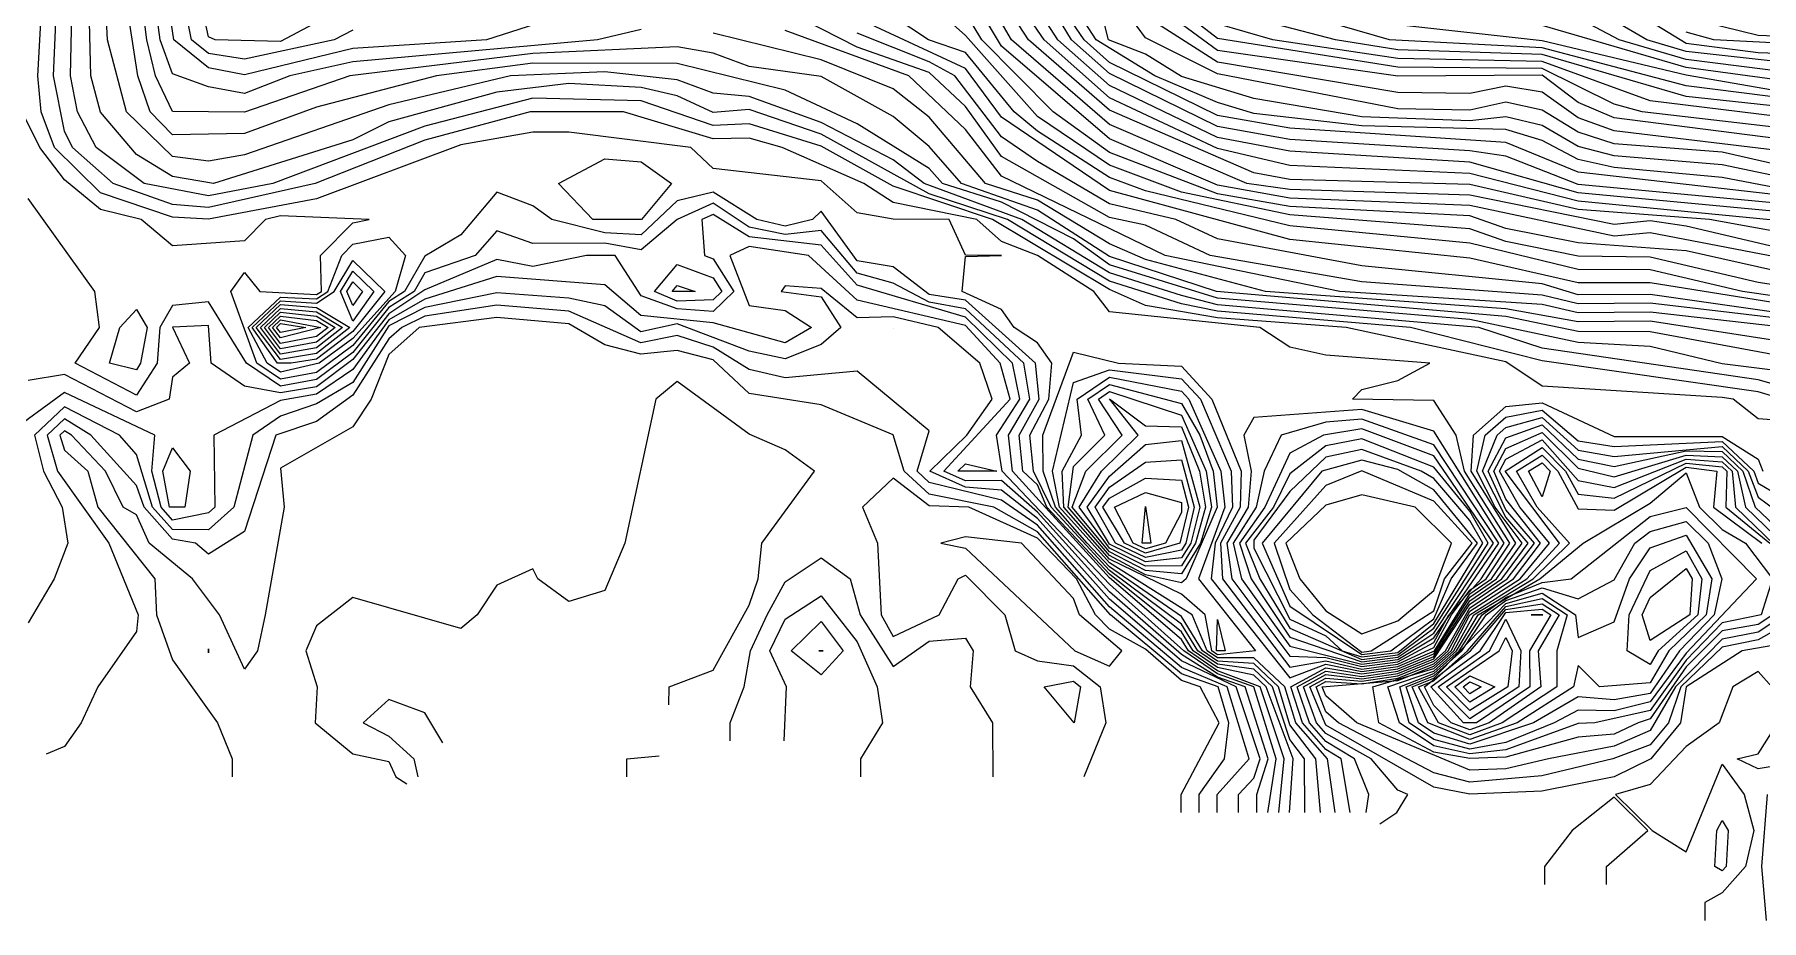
# Model space of a CAD drawing. Extents: x 2324165 to 2328366, y 427900 to 430978.
# Drawn here: x 2324732 to 2325860, y 428347 to 428926 of the extents above; entities that cross this region are included whole.
import ezdxf

# ---------------------------------------------------------------- set-up
doc = ezdxf.new("R2010")
doc.units = 0
doc.layers.add('contours', color=2, linetype='Continuous')

msp = doc.modelspace()

# ---------------------------------------------------------------- linework, layer by layer
at = {"layer": 'contours'}
for points in [[(2325881.6886, 428803.2154), (2325740.4242, 428816.9115), (2325669.7921, 428835.0668), (2325552.0717, 428840.2614), (2325504.9837, 428851.2551), (2325434.3518, 428884.3856), (2325391.6054, 428922.359), (2325340.1768, 428997.1714)], [(2325881.6887, 428809.1624), (2325740.4243, 428822.3708), (2325669.7922, 428842.4435), (2325552.0719, 428849.5388), (2325504.9838, 428858.494), (2325434.3519, 428892.4217), (2325400.5821, 428922.3589), (2325354.9844, 428992.8336)], [(2325881.6887, 428814.4962), (2325740.4243, 428827.8302), (2325693.3364, 428846.2445), (2325669.7923, 428849.8202), (2325552.0719, 428857.3146), (2325504.9839, 428865.6559), (2325434.352, 428900.2843), (2325409.5588, 428922.3588), (2325363.7209, 428997.6833)], [(2325881.6885, 428794.8191), (2325826.1922, 428804.8971), (2325740.4241, 428811.4522), (2325669.7921, 428827.7437), (2325552.0716, 428830.9841), (2325528.5276, 428835.3519), (2325434.3517, 428876.3495), (2325381.4897, 428922.3591), (2325340.1766, 428985.84)], [(2325562.0402, 428417.2926), (2325561.6881, 428452.5296), (2325552.0674, 428465.0247), (2325540.7592, 428499.5126), (2325528.5238, 428510.9797), (2325504.9797, 428514.2303), (2325492.0608, 428523.0046), (2325481.436, 428540.503), (2325434.3482, 428575.5897), (2325396.2288, 428616.9712), (2325384.5812, 428640.4627), (2325382.3098, 428663.9541), (2325394.6307, 428687.4453), (2325396.6171, 428710.9366), (2325387.2617, 428724.4039), (2325372.0854, 428734.4283), (2325363.7179, 428746.1425), (2325338.1345, 428757.9201), (2325340.1742, 428780.7225), (2325363.7466, 428781.4111), (2325340.1742, 428781.5541), (2325329.66, 428804.9029), (2325293.0863, 428805.0609), (2325269.5423, 428809.2655), (2325245.9984, 428830.2764), (2325175.3663, 428838.3112), (2325160.7337, 428851.8876), (2325081.1902, 428862.103), (2325057.6461, 428861.9299), (2325010.5578, 428853.6826), (2324916.381, 428818.4841), (2324845.7486, 428805.226), (2324822.2045, 428806.3503), (2324775.1165, 428822.446), (2324745.1951, 428851.8925), (2324736.3968, 428875.3839), (2324734.1666, 428898.8753), (2324738.1798, 428969.3494)], [(2325572.0788, 428417.2925), (2325569.0945, 428452.5295), (2325552.0675, 428474.6436), (2325544.7789, 428499.5126), (2325528.5238, 428514.7469), (2325504.9798, 428516.3117), (2325495.1254, 428523.0045), (2325481.436, 428545.5502), (2325434.3482, 428578.0274), (2325419.7286, 428593.4795), (2325398.9899, 428616.9711), (2325390.999, 428640.4626), (2325390.7726, 428663.954), (2325410.8058, 428718.1508), (2325440.1104, 428710.9361), (2325481.4379, 428709.041), (2325501.1815, 428687.444), (2325520.3597, 428640.4611), (2325519.7582, 428616.9697), (2325506.8723, 428593.4785), (2325508.0483, 428569.9871), (2325552.0679, 428512.4681), (2325575.612, 428516.4757), (2325599.1561, 428511.0948), (2325622.7002, 428514.3414), (2325646.2444, 428525.2577), (2325657.8166, 428546.494), (2325669.789, 428562.666), (2325680.4671, 428569.9851), (2325695.8934, 428593.4763), (2325666.2387, 428640.4594), (2325660.7102, 428663.9508), (2325646.2463, 428686.7132), (2325592.9978, 428687.443), (2325599.1582, 428693.922), (2325622.7024, 428699.8101), (2325643.6146, 428710.9337), (2325575.6144, 428716.2841), (2325552.0704, 428721.4185), (2325532.4545, 428734.4264), (2325434.3502, 428744.6726), (2325424.0601, 428757.919), (2325387.3093, 428781.4108), (2325363.7184, 428790.5655), (2325347.5594, 428804.9027), (2325293.0865, 428815.938), (2325273.8047, 428828.3949), (2325220.565, 428851.8869), (2325198.9106, 428858.1186), (2325175.3665, 428857.6944), (2325116.9135, 428875.3795), (2325055.7776, 428875.3802), (2324987.0137, 428856.6707), (2324915.4079, 428828.3991), (2324845.7487, 428812.8242), (2324822.2046, 428814.6766), (2324783.5398, 428828.4006), (2324756.8681, 428851.8923), (2324751.5729, 428862.6405), (2324744.4762, 428898.8752), (2324747.4505, 428969.3493)], [(2325952.3193, 428667.7176), (2325858.143, 428674.7535), (2325841.844, 428687.4401), (2325834.5991, 428688.6722), (2325716.8787, 428696.0548), (2325693.3348, 428711.96), (2325589.0353, 428734.4257), (2325504.9824, 428740.6627), (2325457.8943, 428748.7508), (2325434.3503, 428759.2271), (2325357.8649, 428804.9026), (2325293.0866, 428826.8151), (2325245.9987, 428852.9457), (2325198.9107, 428867.551), (2325175.3666, 428866.278), (2325128.2786, 428882.5406), (2325057.6463, 428884.3084), (2324987.0139, 428865.8617), (2324887.6909, 428828.3994), (2324845.7488, 428820.4224), (2324803.7716, 428828.4004), (2324772.2943, 428851.8921), (2324760.2624, 428875.3837), (2324755.6623, 428898.8751), (2324757.136, 428969.3492)], [(2325905.2312, 428678.0768), (2325858.1432, 428692.2813), (2325716.8789, 428712.5243), (2325630.9824, 428734.4253), (2325504.9824, 428744.9308), (2325481.4384, 428749.8466), (2325434.3504, 428764.5944), (2325367.7673, 428804.9024), (2325316.6306, 428821.772), (2325245.9988, 428860.6735), (2325198.9108, 428876.812), (2325175.3667, 428874.8616), (2325151.8227, 428885.8262), (2325128.2787, 428891.2534), (2325081.1905, 428893.8523), (2325034.1023, 428888.2196), (2324963.4698, 428868.7754), (2324939.9256, 428856.9408), (2324848.9624, 428828.3999), (2324822.2048, 428833), (2324798.6609, 428847.3847), (2324775.1171, 428874.9941), (2324768.7844, 428898.8749), (2324767.1538, 428969.3491)], [(2325905.2313, 428686.7895), (2325858.1433, 428700.0665), (2325716.879, 428720.8882), (2325675.5994, 428734.4247), (2325504.9825, 428749.1989), (2325481.4385, 428755.276), (2325434.3505, 428769.9618), (2325377.1398, 428804.9023), (2325313.2069, 428828.3945), (2325293.0868, 428843.8171), (2325245.9989, 428868.4012), (2325198.9109, 428885.237), (2325175.3668, 428887.5636), (2325151.8228, 428896.2309), (2325104.7347, 428901.527), (2325042.9248, 428898.8717), (2324963.4699, 428879.914), (2324869.2932, 428847.2417), (2324845.749, 428842.9461), (2324822.205, 428846.0761), (2324792.1088, 428875.3833), (2324779.8276, 428922.3662), (2324777.4248, 428969.3489)], [(2325881.6874, 428704.6309), (2325834.5993, 428710.6628), (2325787.5113, 428721.8269), (2325740.4231, 428724.6003), (2325669.791, 428739.5458), (2325504.9825, 428753.467), (2325434.3505, 428775.3291), (2325410.8066, 428792.3005), (2325363.7187, 428816.1908), (2325325.1997, 428828.3943), (2325316.6308, 428838.1894), (2325269.543, 428867.367), (2325222.455, 428889.3779), (2325151.823, 428906.9275), (2325057.6466, 428907.0324), (2324994.7786, 428898.8723), (2324916.3817, 428878.2961), (2324869.2933, 428861.2234), (2324822.2051, 428860.3152), (2324807.7069, 428875.3831), (2324799.581, 428898.8746), (2324788.6786, 428969.3488)], [(2325881.6875, 428714.0888), (2325787.5114, 428731.4147), (2325740.4232, 428731.7156), (2325693.3351, 428741.6045), (2325504.3338, 428757.9181), (2325434.3506, 428780.6964), (2325387.2628, 428810.9819), (2325337.7204, 428828.3942), (2325316.631, 428852.7049), (2325293.0871, 428872.3325), (2325245.9992, 428898.3945), (2325198.9111, 428904.8925), (2325175.3671, 428913.7363), (2325151.8231, 428917.7233), (2325057.6467, 428913.3774), (2324938.1557, 428898.8729), (2324869.2935, 428875.0429), (2324822.2053, 428875.5503), (2324811.2188, 428898.8744), (2324805.4629, 428922.3659), (2324799.5994, 428969.3487)], [(2325128.2791, 428929.0713), (2325099.9498, 428922.3624), (2324939.9262, 428907.9488), (2324898.8248, 428898.8734), (2324869.2936, 428887.3665), (2324845.7496, 428891.6166), (2324822.2056, 428900.2168), (2324814.1707, 428922.3658), (2324807.903, 428969.3486)], [(2325081.1911, 428939.6139), (2325027.3117, 428922.3633), (2324939.9263, 428916.6969), (2324869.2938, 428899.5245), (2324845.7498, 428904.0102), (2324823.1034, 428922.3657), (2324816.2065, 428969.3485)], [(2324939.9264, 428928.6584), (2324927.8309, 428922.3644), (2324869.2939, 428909.7916), (2324845.7499, 428913.4263), (2324834.7209, 428922.3655), (2324825.1965, 428969.3484)], [(2324939.9266, 428946.3076), (2324892.8381, 428921.1599), (2324850.0822, 428922.3653), (2324845.75, 428924.3181), (2324835.974, 428969.3483)], [(2325975.8645, 428761.89), (2325811.0563, 428800.6177), (2325787.5122, 428804.1568), (2325763.9681, 428801.575), (2325669.792, 428820.9325), (2325552.0716, 428824.4247), (2325524.0081, 428828.392), (2325434.3516, 428867.0664), (2325370.3073, 428922.3593), (2325340.1765, 428973.9198)], [(2325975.865, 428811.0321), (2325834.6008, 428840.5888), (2325763.9686, 428846.4387), (2325740.4246, 428852.5507), (2325716.8807, 428866.415), (2325693.3367, 428871.96), (2325669.7925, 428869.4901), (2325599.1603, 428872.081), (2325528.5282, 428883.892), (2325481.4401, 428898.2814), (2325457.8962, 428913.0639), (2325433.6875, 428922.3585), (2325421.6838, 428969.3414)], [(2325881.6883, 428778.0442), (2325787.5121, 428796.2626), (2325763.968, 428794.0904), (2325669.7919, 428814.1212), (2325552.0715, 428818.9193), (2325504.9834, 428827.2839), (2325434.3515, 428857.6114), (2325363.7199, 428918.2971), (2325340.1763, 428957.528)], [(2326022.9524, 428738.4651), (2325858.144, 428763.8577), (2325787.512, 428780.4118), (2325740.4238, 428781.048), (2325693.3357, 428790.4722), (2325669.7917, 428798.8231), (2325552.0714, 428807.9085), (2325481.4393, 428822.8485), (2325434.3513, 428840.4972), (2325387.2635, 428872.1886), (2325340.1759, 428925.2484), (2325316.6321, 428946.3863)], [(2325881.6895, 428883.2892), (2325811.0574, 428892.3224), (2325716.8813, 428917.2178), (2325617.2113, 428922.3564), (2325504.9849, 428955.0521)], [(2325881.6898, 428906.8174), (2325811.0576, 428914.7057), (2325785.3634, 428922.3544), (2325740.4257, 428948.6335)], [(2325952.3221, 428910.6618), (2325858.1458, 428913.8246), (2325811.0577, 428919.8759), (2325763.9698, 428948.8356)], [(2325881.6878, 428739.2426), (2325787.5116, 428750.1408), (2325740.4234, 428749.88), (2325716.8794, 428755.5488), (2325599.159, 428764.2409), (2325500.0137, 428781.4095), (2325457.8949, 428801.1709), (2325434.3509, 428806.3206), (2325363.7191, 428846.137), (2325340.1754, 428878.8631), (2325316.6315, 428900.9972), (2325269.5436, 428917.5604), (2325222.4556, 428941.5316)], [(2325969.6487, 428734.4213), (2325787.5118, 428763.5688), (2325740.4236, 428763.5115), (2325669.7915, 428779.6214), (2325552.0712, 428791.8827), (2325434.3511, 428823.8528), (2325363.7194, 428871.8372), (2325340.1757, 428903.5857), (2325269.5438, 428936.5038)], [(2326010.8791, 428734.4208), (2325847.9639, 428757.9141), (2325787.5119, 428771.9903), (2325740.4237, 428772.2798), (2325669.7916, 428789.418), (2325552.0713, 428800.8382), (2325457.8952, 428823.7163), (2325434.3512, 428832.3301), (2325387.2634, 428862.7358), (2325371.9892, 428875.3765), (2325340.1758, 428913.9871), (2325316.0718, 428922.3599), (2325293.0879, 428937.5473)], [(2325929.5817, 428757.9131), (2325811.0561, 428784.4969), (2325740.4239, 428789.5741), (2325693.3358, 428798.9697), (2325669.7918, 428807.31), (2325552.0714, 428813.4139), (2325504.9833, 428821.7109), (2325434.3514, 428848.6642), (2325397.5069, 428875.3762), (2325350.9728, 428922.3595), (2325340.1761, 428940.058)], [(2325881.6888, 428819.83), (2325740.4244, 428835.8491), (2325693.3365, 428855.3285), (2325552.072, 428864.5827), (2325504.9839, 428872.8178), (2325434.3521, 428907.444), (2325417.6926, 428922.3587), (2325401.647, 428945.8503)], [(2325975.865, 428805.3554), (2325834.6007, 428832.3262), (2325763.9685, 428838.8147), (2325740.4245, 428844.1603), (2325716.8806, 428856.5812), (2325693.3366, 428863.6443), (2325599.1602, 428866.1684), (2325528.528, 428874.2613), (2325504.984, 428881.4898), (2325463.9742, 428898.8668), (2325425.6901, 428922.3586), (2325410.4881, 428945.8502)], [(2325975.8651, 428816.7088), (2325834.6009, 428848.8514), (2325763.9687, 428854.3109), (2325740.4247, 428861.9774), (2325716.8808, 428876.4092), (2325693.3368, 428881.5309), (2325669.7926, 428876.3724), (2325622.7044, 428877.3142), (2325504.9843, 428900.1816), (2325457.8964, 428923.7387), (2325441.4402, 428945.8498)], [(2325881.6891, 428848.6818), (2325763.9688, 428862.8018), (2325740.4248, 428871.4041), (2325716.8809, 428888.0448), (2325693.3369, 428891.9754), (2325669.7927, 428887.3461), (2325622.7046, 428887.9511), (2325504.9844, 428907.7879), (2325457.8965, 428937.8693)], [(2325881.6892, 428856.4137), (2325763.9689, 428871.2927), (2325740.425, 428881.3438), (2325716.8811, 428899.1803), (2325622.7047, 428898.588), (2325504.9844, 428915.3942), (2325463.2453, 428945.8495)], [(2325881.6893, 428863.6973), (2325782.2058, 428875.3717), (2325763.969, 428880.352), (2325716.8811, 428903.6896), (2325622.7048, 428904.3816), (2325504.9845, 428923.1738), (2325475.5341, 428945.8494)], [(2325881.6895, 428877.6222), (2325811.0573, 428885.3324), (2325716.8812, 428912.7084), (2325622.7049, 428915.7098), (2325581.9986, 428922.3568), (2325504.9848, 428942.4863)], [(2325881.6897, 428900.4634), (2325811.0576, 428909.5356), (2325767.3046, 428922.3546), (2325740.4256, 428936.4126)], [(2325952.3222, 428921.4735), (2325858.1459, 428925.2366), (2325811.0579, 428936.7643)], [(2325881.6877, 428723.8965), (2325787.5115, 428738.4385), (2325740.4233, 428738.0786), (2325693.3352, 428746.4557), (2325536.2215, 428757.9177), (2325457.8947, 428778.8064), (2325434.3507, 428788.9393), (2325387.2628, 428817.5908), (2325353.3839, 428828.394), (2325316.6312, 428871.7434), (2325293.0873, 428890.3897), (2325245.9994, 428909.3172), (2325175.3673, 428926.7883)], [(2325881.6878, 428733.7042), (2325787.5115, 428744.2896), (2325740.4233, 428743.9793), (2325716.8793, 428749.3019), (2325584.7265, 428757.9172), (2325470.7326, 428781.4099), (2325363.7189, 428833.1948), (2325340.1752, 428863.8415), (2325303.1592, 428898.8687), (2325222.4555, 428928.5046)], [(2325938.3496, 428734.4217), (2325787.5117, 428755.992), (2325740.4235, 428755.7807), (2325716.8795, 428762.9335), (2325599.1592, 428774.6654), (2325504.983, 428792.2927), (2325477.7468, 428804.9012), (2325434.351, 428815.0867), (2325387.2631, 428842.8581), (2325363.7192, 428859.0134), (2325333.2154, 428898.8683), (2325316.6316, 428908.0452), (2325269.5437, 428926.6472)], [(2325881.6894, 428870.9809), (2325787.5131, 428882.3975), (2325716.8812, 428908.199), (2325622.7048, 428910.0457), (2325541.0474, 428922.3573), (2325504.9846, 428932.8301)], [(2325928.7777, 428878.7046), (2325811.0574, 428899.1953), (2325716.8813, 428921.7272), (2325622.7051, 428932.0931)], [(2325881.6897, 428894.6233), (2325811.0575, 428904.3655), (2325716.8815, 428931.7938)], [(2325952.3222, 428916.0676), (2325829.0369, 428922.3539), (2325811.0578, 428927.2881)], [(2325552.0206, 428417.2927), (2325554.2818, 428452.5297), (2325536.7395, 428499.5127), (2325528.5238, 428507.2125), (2325504.9797, 428512.1489), (2325488.9961, 428523.0046), (2325481.4359, 428535.4559), (2325434.3482, 428573.1521), (2325393.4678, 428616.9712), (2325387.2607, 428631.4676), (2325377.7973, 428640.4627), (2325375.3439, 428663.9541), (2325388.4924, 428687.4454), (2325386.0104, 428710.9368), (2325340.1739, 428752.1002), (2325316.6298, 428755.9255), (2325293.086, 428773.987), (2325269.5419, 428777.8787), (2325245.9982, 428810.282), (2325240.4053, 428804.9039), (2325222.454, 428800.5658), (2325203.9252, 428804.9044), (2325175.3661, 428822.8117), (2325151.8219, 428817.1428), (2325128.2776, 428794.8952), (2325104.7335, 428796.1186), (2325070.1288, 428804.9059), (2325057.6455, 428813.9633), (2325034.1015, 428822.8146), (2325010.5571, 428794.9134), (2324987.0129, 428780.9282), (2324973.8531, 428757.9243), (2324963.4684, 428751.3273), (2324939.924, 428722.5136), (2324916.3797, 428704.9617), (2324892.8356, 428700.5687), (2324877.3064, 428710.9427), (2324860.3499, 428757.9256), (2324869.2923, 428770.2439), (2324879.2339, 428757.9254), (2324916.3803, 428755.8524), (2324919.4512, 428757.9249), (2324919.0066, 428781.4163), (2324939.9249, 428802.6842), (2324950.6456, 428804.9073), (2324892.8368, 428807.4145), (2324882.8793, 428804.9081), (2324869.2925, 428791.0179), (2324822.2043, 428787.7446), (2324801.8073, 428804.9091), (2324775.1164, 428811.4809), (2324751.5725, 428830.7933), (2324735.4839, 428851.8926), (2324724.0682, 428875.3841)], [(2325128.6175, 428804.9052), (2325096.7331, 428804.9056), (2325074.3435, 428828.3972), (2325104.7341, 428844.6052), (2325128.2781, 428842.507), (2325148.1465, 428828.3964), (2325128.6175, 428804.9052)], [(2325544.8997, 428417.2928), (2325548.416, 428452.5298), (2325532.7197, 428499.5127), (2325504.9797, 428510.0676), (2325485.9315, 428523.0046), (2325481.4358, 428530.4087), (2325434.3481, 428570.7144), (2325371.0135, 428640.4628), (2325368.378, 428663.9542), (2325382.1852, 428687.4454), (2325378.4457, 428710.9368), (2325340.1738, 428746.596), (2325316.6298, 428750.8821), (2325293.0858, 428763.2292), (2325269.5418, 428769.9349), (2325245.9981, 428797.7328), (2325222.4539, 428795.1324), (2325198.9099, 428799.9669), (2325175.366, 428815.5), (2325151.9129, 428804.905), (2325128.2775, 428785.1692), (2325104.7334, 428789.5606), (2325057.6452, 428789.1717), (2325034.1012, 428797.5334), (2325019.9456, 428781.4151), (2324987.0127, 428769.9868), (2324980.1121, 428757.9242), (2324963.4684, 428747.3511), (2324939.9239, 428717.923), (2324916.3796, 428700.2658), (2324892.8355, 428696.0718), (2324870.5746, 428710.9428), (2324845.748, 428751.2061), (2324822.2038, 428748.685), (2324813.8482, 428734.4348), (2324812.0955, 428710.9435), (2324798.6591, 428690.0829), (2324758.5416, 428710.9441), (2324774.613, 428734.4353), (2324771.5305, 428757.9267), (2324728.0283, 428818.6239)], [(2325537.7788, 428417.2929), (2325543.2073, 428452.5298), (2325528.7, 428499.5128), (2325504.9797, 428507.9862), (2325482.8669, 428523.0047), (2325434.3481, 428566.5561), (2325364.2296, 428640.4629), (2325360.5094, 428663.9543), (2325375.8357, 428687.4455), (2325370.8809, 428710.9369), (2325340.1738, 428741.0917), (2325269.5417, 428761.9912), (2325245.9979, 428788.187), (2325198.9098, 428793.6682), (2325175.3659, 428808.1883), (2325168.0975, 428804.9048), (2325169.6815, 428781.4134), (2325175.3656, 428779.1378), (2325188.863, 428757.9218), (2325175.3652, 428744.899), (2325151.8211, 428746.6411), (2325128.2771, 428754.9822), (2325111.3942, 428781.4141), (2325092.7673, 428781.4143), (2325057.6451, 428774.1055), (2325034.101, 428778.7453), (2324987.0126, 428759.0455), (2324963.4683, 428743.3749), (2324939.9239, 428713.3323), (2324916.3796, 428695.5699), (2324892.8354, 428691.5748), (2324869.2914, 428696.0814), (2324847.4445, 428710.9431), (2324845.7478, 428735.5934), (2324822.2037, 428734.6361), (2324833.3789, 428710.9432), (2324822.2033, 428701.8255), (2324819.9395, 428687.452), (2324798.6589, 428679.1752), (2324751.571, 428703.6403), (2324728.0269, 428699.6611)], [(2324918.0773, 428710.9422), (2324892.8356, 428705.0657), (2324884.0382, 428710.9426), (2324871.6316, 428734.4341), (2324892.8362, 428754.2524), (2324916.3803, 428753.0262), (2324923.6389, 428757.9249), (2324932.7346, 428781.4162), (2324939.9248, 428788.7265), (2324963.4689, 428793.3617), (2324974.4667, 428781.4157), (2324967.5942, 428757.9244), (2324939.924, 428727.1042), (2324918.0773, 428710.9422)], [(2325530.658, 428417.2929), (2325530.6581, 428429.0386), (2325537.9987, 428452.5299), (2325522.9337, 428499.5128), (2325504.9797, 428505.9048), (2325481.4357, 428520.7316), (2325434.348, 428561.6674), (2325387.2605, 428613.7442), (2325363.7166, 428634.4555), (2325340.1725, 428634.127), (2325326.1174, 428640.4633), (2325369.4862, 428687.4456), (2325363.0049, 428710.937), (2325340.1737, 428735.5874), (2325269.5416, 428752.2729), (2325237.6149, 428781.4126), (2325198.9098, 428787.3694), (2325186.2587, 428781.4132), (2325198.9093, 428748.7462), (2325222.4534, 428745.4623), (2325239.7123, 428734.4298), (2325222.4531, 428724.3338), (2325175.3651, 428737.3796), (2325128.277, 428742.2139), (2325104.7331, 428762.2945), (2325034.1009, 428767.7066), (2324987.0125, 428752.927), (2324963.4683, 428739.3987), (2324939.9238, 428706.913), (2324916.3795, 428690.874), (2324892.8354, 428686.6031), (2324849.3119, 428663.9603), (2324849.8035, 428616.9775), (2324845.7464, 428613.3168), (2324822.2022, 428608.5321), (2324814.7417, 428616.978), (2324808.6889, 428640.4694), (2324810.7095, 428663.9607), (2324751.5709, 428691.7581), (2324713.53, 428663.9619)], [(2324899.8276, 428710.9424), (2324890.77, 428710.9425), (2324874.2918, 428734.4341), (2324892.8362, 428751.7661), (2324916.3802, 428750.2), (2324927.8266, 428757.9249), (2324939.9246, 428778.0915), (2324960.9838, 428757.9245), (2324939.9241, 428731.6949), (2324916.3798, 428713.6488), (2324899.8276, 428710.9424)], [(2324953.694, 428757.9245), (2324939.9242, 428738.568), (2324932.0143, 428757.9248), (2324939.9246, 428771.1107), (2324953.694, 428757.9245)], [(2325181.0694, 428757.9219), (2325175.3653, 428752.4185), (2325151.8212, 428751.6088), (2325137.1579, 428757.9224), (2325151.8214, 428775.617), (2325175.3654, 428766.8878), (2325181.0694, 428757.9219)], [(2325518.6604, 428417.2931), (2325518.6606, 428429.0388), (2325528.523, 428439.864), (2325532.79, 428452.53), (2325517.0872, 428499.5129), (2325481.4357, 428516.467), (2325434.348, 428556.7786), (2325387.2604, 428609.4519), (2325363.7165, 428627.9567), (2325340.1725, 428629.9874), (2325316.9347, 428640.4635), (2325341.1207, 428663.9545), (2325357.6226, 428687.4457), (2325349.5728, 428710.9372), (2325322.5016, 428734.4289), (2325293.0856, 428741.223), (2325269.5415, 428740.6898), (2325245.9976, 428759.8354), (2325222.4535, 428761.6444), (2325219.8223, 428757.9214), (2325245.9976, 428754.3976), (2325258.8409, 428734.4296), (2325245.9972, 428723.1702), (2325222.453, 428713.868), (2325198.909, 428718.9132), (2325151.821, 428736.7058), (2325128.2768, 428731.5736), (2325104.7329, 428748.5578), (2325081.1889, 428753.4354), (2325034.1008, 428757.0092), (2324987.0125, 428747.3592), (2324963.4682, 428735.4225), (2324939.9237, 428698.507), (2324916.3795, 428684.3535), (2324892.8353, 428676.3861), (2324874.7976, 428663.96), (2324862.1846, 428616.9774), (2324845.7462, 428602.1451), (2324822.2021, 428602.2753), (2324809.2148, 428616.978), (2324798.6586, 428651.3635), (2324787.5141, 428663.961), (2324751.5708, 428682.4647), (2324732.1108, 428663.9617), (2324737.9823, 428640.4702), (2324750.1102, 428616.9787), (2324753.8321, 428593.4873), (2324744.9414, 428569.996), (2324728.0251, 428541.4204)], [(2324946.4043, 428757.9246), (2324939.9243, 428748.8156), (2324936.202, 428757.9248), (2324939.9245, 428764.1299), (2324946.4043, 428757.9246)], [(2325163.6544, 428757.9221), (2325148.6957, 428757.9223), (2325151.8213, 428761.694), (2325163.6544, 428757.9221)], [(2325504.6442, 428417.2932), (2325504.6443, 428429.0389), (2325525.5998, 428452.5301), (2325511.2408, 428499.513), (2325481.4356, 428512.2025), (2325434.3479, 428551.8898), (2325387.2604, 428605.1596), (2325363.7165, 428621.458), (2325316.6284, 428633.0719), (2325308.6017, 428640.4635), (2325316.6288, 428666.7479), (2325269.5411, 428705.906), (2325222.4528, 428701.5127), (2325198.9088, 428706.9532), (2325175.3649, 428721.3969), (2325151.8209, 428729.0944), (2325128.2767, 428724.2553), (2325081.1888, 428745.1137), (2325034.1007, 428748.9711), (2324987.0124, 428741.7914), (2324972.0004, 428734.433), (2324963.4681, 428726.8403), (2324939.9236, 428690.101), (2324916.3793, 428672.9261), (2324889.6282, 428663.9598), (2324869.2903, 428600.9616), (2324845.746, 428586.1507), (2324837.3352, 428593.4863), (2324822.2021, 428596.0185), (2324803.6879, 428616.9781), (2324798.6584, 428631.0542), (2324768.8357, 428663.9612), (2324751.5707, 428674.6424), (2324740.3375, 428663.9616), (2324747.0549, 428640.4701), (2324780.7178, 428593.487), (2324799.8101, 428546.504), (2324798.6573, 428535.7705), (2324773.4367, 428499.5216), (2324762.4992, 428476.0303), (2324751.5682, 428460.5208), (2324739.7961, 428455.404)], [(2324801.3788, 428710.9436), (2324798.6593, 428706.7214), (2324780.9625, 428710.9438), (2324787.8339, 428734.4351), (2324798.6597, 428746.0858), (2324805.6108, 428734.4349), (2324801.3788, 428710.9436)], [(2324938.0174, 428734.4334), (2324916.3798, 428717.3746), (2324892.8357, 428713.3859), (2324876.9519, 428734.4341), (2324892.8361, 428749.2798), (2324916.3802, 428747.3737), (2324938.0174, 428734.4334)], [(2324933.2916, 428734.4334), (2324916.3799, 428721.1004), (2324892.8357, 428716.9109), (2324879.6121, 428734.434), (2324892.8361, 428746.7935), (2324916.3802, 428744.5475), (2324933.2916, 428734.4334)], [(2324928.5658, 428734.4335), (2324916.3799, 428724.8263), (2324892.8358, 428720.4359), (2324882.2722, 428734.434), (2324892.8361, 428744.3072), (2324916.3801, 428741.7213), (2324928.5658, 428734.4335)], [(2325492.9925, 428417.2934), (2325492.9926, 428429.0391), (2325509.4319, 428452.5302), (2325512.2726, 428476.0216), (2325505.3943, 428499.513), (2325481.4356, 428507.9379), (2325434.9261, 428546.4966), (2325387.2603, 428600.8672), (2325358.7018, 428616.9716), (2325316.6283, 428625.4253), (2325300.298, 428640.4636), (2325293.0847, 428664.1018), (2325245.9967, 428683.8784), (2325198.9086, 428691.2811), (2325175.3648, 428713.2905), (2325151.8208, 428719.2495), (2325128.2767, 428716.937), (2325104.7326, 428723.0689), (2325081.1887, 428736.792), (2325034.1006, 428740.933), (2324983.3589, 428734.4328), (2324963.468, 428716.7324), (2324951.9018, 428687.4505), (2324939.9234, 428669.4842), (2324892.8349, 428642.4728), (2324895.0657, 428616.977), (2324882.8548, 428546.503), (2324877.6635, 428523.0117), (2324869.2892, 428511.0945), (2324852.8953, 428546.5034), (2324835.2145, 428569.995), (2324806.9099, 428593.4867), (2324798.6582, 428611.8383), (2324789.9115, 428616.9782), (2324778.4984, 428640.4697), (2324756.1913, 428663.9614), (2324751.5706, 428666.82), (2324748.5642, 428663.9615), (2324751.5705, 428654.0683), (2324766.8826, 428640.4699), (2324773.3843, 428616.9784), (2324810.7659, 428569.9953), (2324811.7983, 428546.5039), (2324822.2011, 428517.0897), (2324851.6259, 428476.0293), (2324861.2837, 428452.5378), (2324861.2836, 428440.7921)], [(2324923.84, 428734.4335), (2324916.38, 428728.5521), (2324892.8358, 428723.9609), (2324884.9324, 428734.434), (2324892.836, 428741.8209), (2324916.3801, 428738.895), (2324923.84, 428734.4335)], [(2324919.1143, 428734.4336), (2324892.8359, 428727.4858), (2324887.5926, 428734.434), (2324892.836, 428739.3346), (2324919.1143, 428734.4336)], [(2324909.2547, 428734.4337), (2324892.8359, 428731.0108), (2324890.2527, 428734.4339), (2324892.836, 428736.8483), (2324909.2547, 428734.4337)], [(2325293.0855, 428733.5832), (2325293.0855, 428733.5832)], [(2325146.4859, 428487.7715), (2325146.6284, 428499.5172), (2325175.3624, 428510.5061), (2325198.907, 428552.8091), (2325204.7921, 428569.9907), (2325207.1611, 428593.482), (2325241.5259, 428640.4643), (2325222.4523, 428654.4795), (2325198.9083, 428664.5877), (2325151.8205, 428698.9969), (2325137.9974, 428687.4483), (2325117.6234, 428593.483), (2325104.7308, 428562.5693), (2325081.1866, 428555.1815), (2325060.947, 428569.9923), (2325057.6427, 428576.6079), (2325034.0985, 428565.8942), (2325021.2473, 428546.5014), (2325010.5541, 428537.6377), (2324939.9221, 428557.8469), (2324916.3778, 428539.3825), (2324909.2269, 428523.0114), (2324916.7674, 428499.5199), (2324915.3197, 428476.0286), (2324939.9209, 428455.7866), (2324963.4649, 428450.7361), (2324968.1747, 428440.7909), (2324975.2368, 428436.0057)], [(2325581.8513, 428417.2923), (2325576.6797, 428452.5295), (2325555.9697, 428476.0211), (2325548.7987, 428499.5125), (2325528.5239, 428518.5141), (2325504.9798, 428518.3931), (2325498.1901, 428523.0045), (2325488.3145, 428546.496), (2325434.3482, 428580.465), (2325401.7509, 428616.9711), (2325397.1777, 428640.4625), (2325410.8055, 428698.3399), (2325434.3497, 428706.6618), (2325481.4378, 428700.8779), (2325493.7187, 428687.4441), (2325513.7465, 428640.4611), (2325514.6649, 428616.9698), (2325503.2696, 428593.4785), (2325500.7823, 428569.9872), (2325552.0678, 428505.3232), (2325575.612, 428514.2291), (2325599.1561, 428509.5016), (2325622.7002, 428512.8067), (2325646.7412, 428523.0027), (2325669.7889, 428560.3642), (2325683.8251, 428569.9851), (2325699.8894, 428593.4762), (2325670.6197, 428640.4593), (2325672.0529, 428663.9507), (2325693.3344, 428682.6138), (2325716.8786, 428685.1688), (2325763.9665, 428663.0403), (2325834.5988, 428663.2046), (2325858.1427, 428648.2894), (2325861.2311, 428640.4571)], [(2325529.756, 428523.0041), (2325504.9798, 428520.4744), (2325501.2547, 428523.0044), (2325496.7793, 428546.4959), (2325481.4362, 428559.9603), (2325434.3483, 428582.9027), (2325404.512, 428616.9711), (2325403.3564, 428640.4624), (2325416.1407, 428663.9537), (2325413.3167, 428687.4451), (2325434.3497, 428701.9247), (2325481.4377, 428692.7147), (2325486.2559, 428687.4442), (2325507.1333, 428640.4612), (2325509.5716, 428616.9698), (2325492.5495, 428569.9873), (2325529.756, 428523.0041)], [(2325484.3168, 428569.9874), (2325481.4363, 428567.3885), (2325457.8922, 428572.6043), (2325434.3483, 428585.3403), (2325407.273, 428616.971), (2325410.8049, 428643.5657), (2325431.3815, 428663.9535), (2325420.1977, 428687.445), (2325434.3496, 428697.1875), (2325481.4377, 428684.7321), (2325493.2937, 428663.9528), (2325501.9713, 428640.4613), (2325504.6121, 428616.9699), (2325484.3168, 428569.9874)], [(2325493.7462, 428593.4786), (2325481.4363, 428573.3604), (2325457.8923, 428575.4376), (2325434.3483, 428587.7779), (2325410.034, 428616.971), (2325418.8744, 428640.4623), (2325442.6986, 428663.9534), (2325427.0786, 428687.4449), (2325434.3496, 428692.4504), (2325481.4376, 428677.0785), (2325497.5094, 428640.4613), (2325500.874, 428616.9699), (2325493.7462, 428593.4786)], [(2325490.5718, 428593.4787), (2325481.4364, 428578.5486), (2325457.8923, 428578.2708), (2325434.3484, 428590.2156), (2325414.5351, 428616.9709), (2325429.0313, 428640.4621), (2325453.0669, 428663.9532), (2325434.3495, 428687.7133), (2325457.8934, 428670.097), (2325481.4375, 428669.4249), (2325493.0475, 428640.4614), (2325497.1359, 428616.97), (2325490.5718, 428593.4787)], [(2325622.7002, 428515.8761), (2325646.2445, 428528.3848), (2325656.1126, 428546.494), (2325677.1091, 428569.9851), (2325692.0918, 428593.4763), (2325646.2461, 428666.5419), (2325599.1581, 428680.7056), (2325528.5257, 428675.5079), (2325522.0865, 428663.9524), (2325526.9729, 428640.461), (2325524.8515, 428616.9697), (2325510.9757, 428593.4784), (2325514.3083, 428569.987), (2325552.068, 428519.613), (2325575.6121, 428518.7223), (2325599.1561, 428512.688), (2325622.7002, 428515.8761)], [(2325591.4793, 428417.2922), (2325585.5751, 428452.5294), (2325575.6114, 428458.4654), (2325560.5241, 428476.021), (2325552.834, 428499.5125), (2325575.612, 428511.9825), (2325599.156, 428507.9084), (2325622.7002, 428511.272), (2325646.2444, 428520.9686), (2325669.7889, 428558.0625), (2325687.1831, 428569.985), (2325703.8853, 428593.4762), (2325686.2633, 428616.9678), (2325674.3223, 428640.4593), (2325679.8123, 428663.9506), (2325693.3344, 428675.8089), (2325716.8785, 428680.3206), (2325740.4224, 428660.196), (2325763.9664, 428656.5487), (2325834.5987, 428659.875), (2325855.1816, 428640.4572), (2325858.1425, 428632.663), (2325884.6315, 428616.9654)], [(2325602.0784, 428417.2921), (2325603.8577, 428429.0378), (2325594.4705, 428452.5292), (2325575.6114, 428463.7648), (2325565.0785, 428476.021), (2325556.9376, 428499.5124), (2325575.612, 428509.7359), (2325599.156, 428506.3153), (2325622.7002, 428509.7374), (2325646.2444, 428519.3781), (2325669.7889, 428555.7607), (2325690.5411, 428569.985), (2325707.8813, 428593.4761), (2325693.3336, 428610.4767), (2325678.0249, 428640.4592), (2325687.5717, 428663.9505), (2325693.3343, 428669.0041), (2325716.8785, 428675.4724), (2325740.4223, 428654.2462), (2325763.9663, 428650.0571), (2325834.5987, 428656.5454), (2325851.6522, 428640.4572), (2325858.1424, 428623.3723), (2325881.6863, 428605.9377)], [(2325622.7002, 428517.4108), (2325646.2445, 428531.5119), (2325688.6365, 428593.4764), (2325646.246, 428657.6311), (2325599.158, 428674.3784), (2325575.6139, 428672.5791), (2325546.4569, 428663.9521), (2325535.4362, 428640.4609), (2325530.0966, 428616.9696), (2325515.0791, 428593.4784), (2325520.5683, 428569.987), (2325552.0681, 428526.102), (2325599.1561, 428514.2812), (2325622.7002, 428517.4108)], [(2325622.7003, 428518.9455), (2325646.2445, 428534.639), (2325685.1813, 428593.4764), (2325646.2459, 428650.3798), (2325599.1579, 428668.0512), (2325574.1794, 428663.9518), (2325552.0695, 428652.1986), (2325535.7342, 428616.9695), (2325519.1825, 428593.4783), (2325526.8283, 428569.9869), (2325552.0681, 428531.9986), (2325599.1561, 428515.8744), (2325622.7003, 428518.9455)], [(2325610.9269, 428409.9495), (2325622.0638, 428417.2919), (2325629.2735, 428429.0375), (2325622.6992, 428431.9316), (2325605.3186, 428452.5291), (2325575.6115, 428469.0642), (2325569.6329, 428476.0209), (2325561.0412, 428499.5124), (2325575.6119, 428507.4893), (2325599.156, 428504.7221), (2325622.7001, 428508.2027), (2325646.2443, 428517.7876), (2325669.7888, 428553.459), (2325694.0532, 428569.9849), (2325711.8772, 428593.4761), (2325693.3337, 428615.1463), (2325681.7275, 428640.4592), (2325693.3342, 428662.1682), (2325716.8784, 428670.6242), (2325740.4222, 428648.2964), (2325763.9663, 428643.5655), (2325811.0546, 428653.678), (2325834.5987, 428653.2158), (2325848.1227, 428640.4572), (2325856.1517, 428616.9658), (2325881.6861, 428592.7578)], [(2325788.036, 428452.527), (2325763.9639, 428440.7524), (2325716.8756, 428431.2502), (2325669.7874, 428429.4211), (2325646.2434, 428433.9105), (2325575.6116, 428474.3636), (2325565.1448, 428499.5123), (2325575.6119, 428505.2427), (2325599.156, 428503.1289), (2325622.7001, 428506.668), (2325646.2443, 428516.1971), (2325653.8666, 428523.0027), (2325669.7888, 428551.1572), (2325698.3252, 428569.9849), (2325715.8732, 428593.476), (2325693.3337, 428622.1883), (2325685.4301, 428640.4591), (2325693.3341, 428655.2427), (2325716.8783, 428665.776), (2325740.4222, 428642.3467), (2325763.9662, 428636.7912), (2325811.0545, 428651.0087), (2325834.5986, 428649.8862), (2325844.5932, 428640.4573), (2325849.7395, 428616.9659), (2325881.6861, 428586.2951)], [(2324830.2607, 428616.9778), (2324820.2687, 428616.9779), (2324815.8983, 428640.4693), (2324822.2028, 428655.6603), (2324833.702, 428640.4691), (2324830.2607, 428616.9778)], [(2325487.3973, 428593.4787), (2325481.4365, 428583.7368), (2325457.8923, 428581.1041), (2325434.3484, 428592.6532), (2325419.7098, 428616.9709), (2325434.3489, 428637.076), (2325457.8932, 428657.7832), (2325481.4374, 428660.4047), (2325493.3979, 428616.97), (2325487.3973, 428593.4787)], [(2325622.7003, 428520.4802), (2325646.2446, 428537.7661), (2325681.726, 428593.4764), (2325669.7896, 428614.3606), (2325646.2458, 428643.1285), (2325599.1578, 428661.5104), (2325575.6137, 428657.0204), (2325552.0694, 428638.6532), (2325541.3719, 428616.9695), (2325523.2858, 428593.4783), (2325532.4451, 428569.9868), (2325552.0682, 428537.8952), (2325599.1562, 428517.4676), (2325622.7003, 428520.4802)], [(2325622.7003, 428522.0149), (2325646.2446, 428540.8932), (2325678.2708, 428593.4765), (2325669.7895, 428608.3155), (2325646.2457, 428635.7464), (2325638.0439, 428640.4597), (2325599.1578, 428654.5764), (2325575.6136, 428649.6881), (2325552.0693, 428627.2254), (2325528.5248, 428595.3066), (2325528.5247, 428590.2372), (2325552.0683, 428543.7918), (2325575.6122, 428532.8967), (2325586.4045, 428523.0035), (2325599.1562, 428519.0608), (2325622.7003, 428522.0149)], [(2325763.1994, 428452.5273), (2325716.8757, 428441.2491), (2325669.7875, 428437.2073), (2325646.2435, 428443.3569), (2325583.898, 428476.0207), (2325575.6117, 428483.235), (2325569.2483, 428499.5123), (2325575.6119, 428502.9961), (2325599.156, 428501.5357), (2325622.7001, 428505.1333), (2325646.2443, 428514.6065), (2325655.6479, 428523.0026), (2325669.7888, 428548.8555), (2325702.5973, 428569.9848), (2325721.7837, 428593.476), (2325702.4144, 428616.9676), (2325689.1327, 428640.4591), (2325693.334, 428648.3172), (2325716.8783, 428660.8472), (2325740.4221, 428634.3797), (2325763.9661, 428629.7575), (2325811.0545, 428648.3395), (2325834.5986, 428646.5566), (2325841.0638, 428640.4573), (2325843.3273, 428616.9659), (2325881.686, 428579.8324)], [(2325721.0363, 428452.5278), (2325693.3317, 428445.9984), (2325669.7876, 428444.9935), (2325595.9548, 428476.0206), (2325575.6118, 428493.7315), (2325573.3519, 428499.5122), (2325622.7001, 428503.5986), (2325646.2443, 428513.016), (2325657.4293, 428523.0026), (2325669.7888, 428546.5537), (2325706.8693, 428569.9848), (2325728.3369, 428593.4759), (2325692.8353, 428640.4591), (2325716.8782, 428655.8697), (2325732.1321, 428640.4586), (2325740.422, 428625.475), (2325763.966, 428622.7238), (2325811.0545, 428645.6702), (2325834.5985, 428643.227), (2325837.5343, 428640.4574), (2325836.915, 428616.966), (2325865.6067, 428593.4743)], [(2325360.7803, 428640.4629), (2325335.3001, 428640.4632), (2325340.1726, 428645.2055), (2325360.7803, 428640.4629)], [(2325484.2229, 428593.4788), (2325481.4365, 428588.925), (2325457.8924, 428583.9374), (2325438.2118, 428593.4793), (2325424.8845, 428616.9708), (2325434.3488, 428629.969), (2325457.8931, 428646.2399), (2325481.4372, 428647.9565), (2325489.6598, 428616.9701), (2325484.2229, 428593.4788)], [(2325599.1562, 428520.654), (2325618.1203, 428523.0031), (2325646.2446, 428544.0203), (2325657.4651, 428569.9854), (2325674.8156, 428593.4765), (2325646.2456, 428628.288), (2325622.7017, 428641.5206), (2325599.1577, 428647.6424), (2325573.0952, 428640.4605), (2325534.0995, 428593.4782), (2325552.0684, 428552.3025), (2325599.1562, 428520.654)], [(2325779.7424, 428476.0185), (2325763.9642, 428468.6267), (2325740.4201, 428466.6198), (2325693.3318, 428453.6022), (2325669.7877, 428452.6288), (2325646.2436, 428456.8033), (2325610.3742, 428476.0204), (2325606.3365, 428499.5118), (2325646.2443, 428511.4255), (2325659.2106, 428523.0026), (2325672.4083, 428546.4938), (2325711.1413, 428569.9847), (2325734.8901, 428593.4758), (2325713.6952, 428616.9674), (2325700.2135, 428640.459), (2325716.8782, 428650.8922), (2325727.2052, 428640.4587), (2325740.4218, 428615.7891), (2325763.9659, 428614.9509), (2325811.0544, 428643.001), (2325831.0658, 428640.4574), (2325828.8447, 428616.9661), (2325860.4379, 428593.4744)], [(2325722.2784, 428640.4587), (2325716.8778, 428623.6497), (2325708.1637, 428640.4589), (2325716.8781, 428645.9147), (2325722.2784, 428640.4587)], [(2325481.1071, 428417.2935), (2325481.1072, 428429.0392), (2325505.8736, 428476.0217), (2325493.4945, 428499.5132), (2325481.4355, 428503.6734), (2325457.8917, 428524.0946), (2325434.3477, 428537.2632), (2325425.0887, 428546.4967), (2325412.8669, 428569.9882), (2325387.2603, 428596.5749), (2325342.507, 428616.9718), (2325316.6282, 428617.7788), (2325293.0843, 428635.7741), (2325272.9854, 428616.9726), (2325282.6967, 428593.4811), (2325285.2625, 428546.4983), (2325293.0831, 428532.3075), (2325323.166, 428546.4979), (2325335.3702, 428569.9891), (2325340.1718, 428572.4615), (2325365.9579, 428546.4974), (2325372.6104, 428523.006), (2325387.2593, 428516.5096), (2325410.8034, 428513.1304), (2325428.2713, 428499.5139), (2325432.0026, 428476.0225), (2325417.5449, 428440.7856)], [(2325480.2804, 428593.4788), (2325457.8924, 428586.7706), (2325444.0557, 428593.4792), (2325430.0592, 428616.9708), (2325434.3487, 428622.8619), (2325457.893, 428635.8318), (2325481.4371, 428634.6111), (2325485.9218, 428616.9701), (2325480.2804, 428593.4788)], [(2325599.1562, 428522.2472), (2325605.2597, 428523.0032), (2325646.2447, 428549.2568), (2325653.0951, 428569.9854), (2325671.3603, 428593.4766), (2325646.2455, 428620.8296), (2325599.1576, 428640.7085), (2325575.6134, 428630.9913), (2325541.8073, 428593.4781), (2325552.0685, 428563.0266), (2325567.0643, 428546.495), (2325599.1562, 428522.2472)], [(2325751.2878, 428476.0188), (2325740.4202, 428475.4476), (2325693.3318, 428458.3718), (2325669.7877, 428455.7419), (2325646.2437, 428460.9572), (2325623.8895, 428476.0203), (2325616.1761, 428499.5117), (2325646.2442, 428509.835), (2325660.992, 428523.0026), (2325675.0978, 428546.4938), (2325715.4134, 428569.9847), (2325743.7907, 428593.4757), (2325787.5101, 428619.5211), (2325811.0544, 428639.3731), (2325819.8363, 428616.9662), (2325834.5981, 428602.3721), (2325849.7257, 428593.4745), (2325867.3803, 428569.9829), (2325860.0536, 428546.4916), (2325834.5973, 428541.3064), (2325811.053, 428517.0288), (2325787.5085, 428484.0814), (2325751.2878, 428476.0188)], [(2325717.3516, 428640.4588), (2325717.3516, 428640.4588)], [(2325470.825, 428593.4789), (2325457.8924, 428589.6039), (2325449.8996, 428593.4792), (2325437.6893, 428616.9707), (2325457.8929, 428626.5615), (2325481.4369, 428619.9078), (2325481.4368, 428613.42), (2325470.825, 428593.4789)], [(2325622.7005, 428542.5827), (2325646.2449, 428562.4805), (2325657.8128, 428593.4767), (2325633.9748, 428616.9684), (2325599.1574, 428624.8995), (2325575.6132, 428618.2213), (2325549.5151, 428593.478), (2325558.5963, 428569.9865), (2325575.6124, 428549.2446), (2325599.1563, 428534.2036), (2325622.7005, 428542.5827)], [(2325461.3697, 428593.479), (2325455.7434, 428593.4791), (2325457.8928, 428617.2911), (2325461.3697, 428593.479)], [(2325724.8039, 428476.0191), (2325693.3319, 428463.1413), (2325669.7877, 428458.8549), (2325646.2437, 428465.1111), (2325630.0542, 428476.0202), (2325624.0614, 428499.5116), (2325646.2442, 428508.2444), (2325662.7733, 428523.0026), (2325677.7874, 428546.4938), (2325693.333, 428557.8573), (2325716.8772, 428567.6976), (2325735.8529, 428569.9844), (2325787.51, 428610.8459), (2325811.0541, 428616.7382), (2325857.0652, 428569.983), (2325811.053, 428521.4065), (2325787.5086, 428489.6229), (2325763.9644, 428483.7725), (2325740.4203, 428484.258), (2325724.8039, 428476.0191)], [(2325711.3194, 428476.0193), (2325669.7878, 428461.9679), (2325646.2438, 428469.2649), (2325636.2188, 428476.0201), (2325628.1015, 428499.5116), (2325646.2442, 428506.6539), (2325664.5547, 428523.0025), (2325680.4769, 428546.4937), (2325693.333, 428555.8913), (2325716.8772, 428564.2183), (2325740.4212, 428557.0315), (2325763.9654, 428569.4409), (2325777.5192, 428593.4753), (2325787.5099, 428601.12), (2325811.054, 428607.6544), (2325825.3993, 428593.4748), (2325834.4524, 428569.9833), (2325829.2514, 428546.492), (2325806.632, 428523.0009), (2325787.5086, 428495.1644), (2325763.9645, 428490.9821), (2325740.4204, 428493.0672), (2325711.3194, 428476.0193)], [(2325434.3475, 428513.0921), (2325442.3175, 428523.0051), (2325414.7642, 428546.4968), (2325410.8039, 428557.2755), (2325376.7455, 428593.48), (2325340.1721, 428597.6223), (2325324.2119, 428593.4806), (2325340.172, 428590.226), (2325411.6312, 428523.0055), (2325434.3475, 428513.0921)], [(2325700.7391, 428476.0194), (2325669.7878, 428465.0809), (2325642.3835, 428476.0201), (2325632.1416, 428499.5115), (2325646.2442, 428505.0634), (2325693.3329, 428553.9252), (2325716.8771, 428560.739), (2325738.7383, 428546.493), (2325740.4209, 428531.7569), (2325763.9651, 428542.0435), (2325774.0103, 428569.984), (2325787.5097, 428590.3047), (2325811.0539, 428598.5706), (2325827.926, 428569.9834), (2325824.0175, 428546.492), (2325799.6787, 428523.001), (2325787.5087, 428502.0888), (2325754.4285, 428499.5101), (2325740.4206, 428513.352), (2325737.4912, 428499.5103), (2325700.7391, 428476.0194)], [(2325792.7254, 428523.001), (2325787.5088, 428514.0373), (2325772.5861, 428523.0013), (2325773.7179, 428546.4926), (2325787.5096, 428575.488), (2325811.0538, 428588.38), (2325821.3995, 428569.9834), (2325818.7836, 428546.4921), (2325792.7254, 428523.001)], [(2325186.5076, 428464.2797), (2325186.5078, 428476.0254), (2325195.7623, 428499.5166), (2325199.8184, 428523.008), (2325210.613, 428546.4992), (2325222.4513, 428568.1229), (2325245.9956, 428583.7655), (2325264.8712, 428569.99), (2325271.4203, 428546.4985), (2325293.0829, 428512.7572), (2325316.6272, 428529.2854), (2325340.1713, 428531.3226), (2325345.2402, 428523.0063), (2325343.2134, 428499.5149), (2325357.8242, 428476.0234), (2325358.1463, 428440.7863)], [(2325813.5498, 428546.4922), (2325787.509, 428529.8957), (2325782.3305, 428546.4925), (2325787.5094, 428557.9782), (2325811.0537, 428576.7751), (2325814.8731, 428569.9835), (2325813.5498, 428546.4922)], [(2325221.7602, 428464.2793), (2325223.4074, 428499.5163), (2325212.5132, 428523.0078), (2325222.451, 428543.77), (2325245.9953, 428559.0774), (2325269.539, 428528.8981), (2325282.5984, 428499.5156), (2325286.1338, 428476.0242), (2325271.67, 428452.533), (2325271.6699, 428440.7873)], [(2325690.8225, 428476.0195), (2325669.7878, 428468.194), (2325649.2915, 428476.02), (2325636.1816, 428499.5115), (2325646.2442, 428503.4729), (2325668.1173, 428523.0025), (2325693.3329, 428551.9592), (2325716.8771, 428557.2597), (2325733.399, 428546.4931), (2325726.4714, 428523.0018), (2325726.5853, 428499.5104), (2325690.8225, 428476.0195)], [(2325682.4551, 428476.0196), (2325669.7879, 428471.307), (2325657.4448, 428476.0199), (2325646.244, 428487.2865), (2325640.2217, 428499.5115), (2325670.1736, 428523.0025), (2325693.3329, 428549.9931), (2325716.877, 428553.7804), (2325728.0597, 428546.4932), (2325714.3816, 428523.002), (2325716.092, 428499.5106), (2325682.4551, 428476.0196)], [(2325260.2526, 428523.0073), (2325245.9947, 428507.3327), (2325226.3587, 428523.0077), (2325245.9951, 428542.2313), (2325260.2526, 428523.0073)], [(2325509.9368, 428523.0043), (2325504.3194, 428523.0044), (2325504.9801, 428543.5267), (2325509.9368, 428523.0043)], [(2325674.0877, 428476.0197), (2325665.5981, 428476.0198), (2325644.2618, 428499.5114), (2325676.3989, 428523.0024), (2325693.3329, 428548.0271), (2325716.877, 428550.3012), (2325722.7205, 428546.4932), (2325708.7235, 428523.002), (2325708.9454, 428499.5106), (2325674.0877, 428476.0197)], [(2325701.7988, 428499.5107), (2325669.788, 428478.6676), (2325649.0097, 428499.5113), (2325682.6242, 428523.0023), (2325693.3328, 428543.8299), (2325703.0654, 428523.0021), (2325701.7988, 428499.5107)], [(2325717.3812, 428546.4933), (2325709.8057, 428546.4934), (2325717.3812, 428546.4933)], [(2325875.2001, 428546.4914), (2325858.1414, 428535.2271), (2325834.5972, 428530.7081), (2325804.1071, 428499.5095), (2325787.5083, 428470.9294), (2325763.9641, 428460.6311), (2325721.0363, 428452.5278)], [(2325887.0896, 428546.4913), (2325858.1413, 428530.2261), (2325834.5972, 428525.409), (2325807.5765, 428499.5095), (2325799.6026, 428476.0182), (2325787.5082, 428461.5912), (2325763.1994, 428452.5273)], [(2325867.6268, 428546.4915), (2325858.1414, 428540.228), (2325834.5973, 428536.0073), (2325811.0529, 428512.6511), (2325787.5084, 428478.54), (2325779.7424, 428476.0185)], [(2325694.6522, 428499.5108), (2325669.788, 428484.1144), (2325654.4395, 428499.5113), (2325688.8494, 428523.0023), (2325693.3327, 428531.7218), (2325697.4073, 428523.0022), (2325694.6522, 428499.5108)], [(2325905.2295, 428532.9538), (2325847.5651, 428523.0004), (2325811.0528, 428499.518), (2325807.4308, 428476.0181), (2325788.036, 428452.527)], [(2324845.7453, 428521.704), (2324845.7453, 428524.3009), (2324845.7453, 428521.704)], [(2325247.1875, 428523.0074), (2325244.3523, 428523.0075), (2325247.1875, 428523.0074)], [(2325686.0669, 428499.5109), (2325669.7881, 428489.5612), (2325659.8693, 428499.5112), (2325669.7883, 428506.7985), (2325686.0669, 428499.5109)], [(2325866.9802, 428499.5088), (2325858.1411, 428509.5666), (2325841.5082, 428499.5091), (2325832.5944, 428476.0178), (2325811.0523, 428460.5615), (2325787.5079, 428435.7205), (2325764.9781, 428429.0359), (2325788.772, 428405.5442), (2325811.0515, 428391.5767), (2325834.5963, 428449.0652), (2325848.9115, 428429.0349), (2325855.1837, 428405.5435), (2325849.7362, 428382.0522), (2325834.5953, 428364.8589), (2325823.3013, 428358.5611), (2325823.3011, 428346.8154)], [(2325411.2359, 428476.0228), (2325391.7315, 428499.5144), (2325410.8033, 428503.1148), (2325415.4224, 428499.5141), (2325411.2359, 428476.0228)], [(2325677.1556, 428499.511), (2325669.7882, 428495.008), (2325665.2991, 428499.5112), (2325669.7883, 428502.8092), (2325677.1556, 428499.511)], [(2324998.7812, 428462.9669), (2324987.0094, 428482.6099), (2324963.4654, 428491.2893), (2324946.7309, 428476.0282), (2324963.4651, 428467.3625), (2324979.8208, 428452.5364), (2324982.4669, 428440.7907)], [(2325881.6845, 428449.8783), (2325858.1403, 428446.0132), (2325844.2809, 428452.5263), (2325858.1404, 428455.6195), (2325870.9262, 428476.0174)], [(2325119.039, 428440.7891), (2325119.0392, 428452.5348), (2325140.0456, 428454.4006)], [(2325759.0701, 428370.3075), (2325759.0703, 428382.0532), (2325785.9165, 428405.5443), (2325763.9637, 428427.4778), (2325736.6832, 428405.5448), (2325718.5748, 428382.0537), (2325718.5746, 428370.308)], [(2325864.0009, 428429.0347), (2325860.1939, 428382.052), (2325863.3369, 428346.8149)], [(2325837.0829, 428382.0523), (2325834.5954, 428379.2276), (2325829.827, 428382.0524), (2325831.0468, 428405.5437), (2325834.5958, 428412.1874), (2325838.5309, 428405.5437), (2325837.0829, 428382.0523)]]:
    msp.add_lwpolyline(points, dxfattribs=at)

doc.saveas('drawing.dxf')
